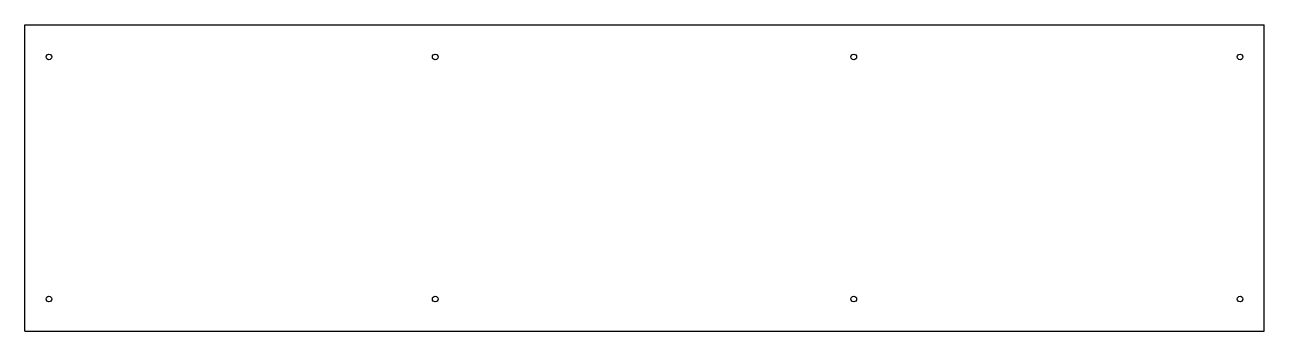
# Model space of a CAD drawing. Header units: millimetres. Extents: x 0 to 770, y 0 to 190.
import ezdxf

# ---------------------------------------------------------------- set-up
doc = ezdxf.new("R2010")
doc.units = ezdxf.units.MM

msp = doc.modelspace()

# ---------------------------------------------------------------- linework, layer by layer
for p, q in [((0, 0), (0, 190.5)), ((0, 190.5), (770, 190.5)), ((770, 0), (770, 190.5)), ((0, 0), (770, 0))]:
    msp.add_line(p, q)
for centre in [(15, 170.5), (255, 170.5), (515, 170.5), (755, 170.5), (15, 20), (255, 20), (515, 20), (755, 20)]:
    msp.add_circle(centre, 1.75)

doc.saveas('drawing.dxf')
